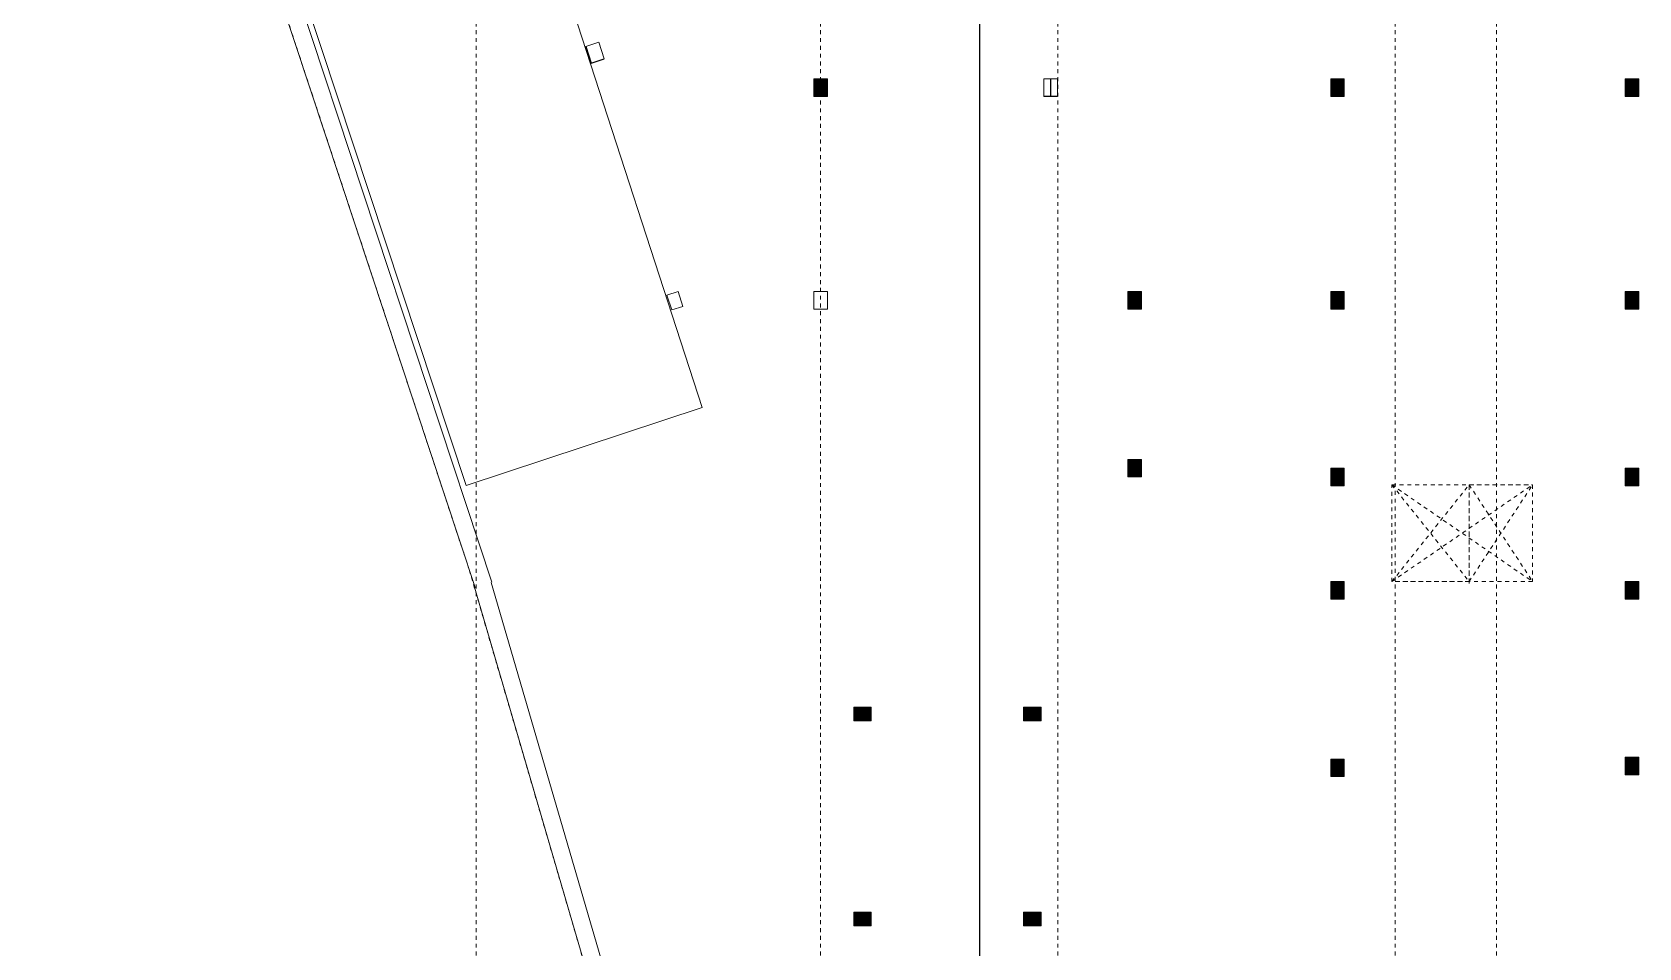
# Model space of a CAD drawing. Header units: millimetres. Extents: x -65 to 53, y -59 to 44.
# Drawn here: x -58.7 to -17.51, y -7.58 to 15.87 of the extents above; entities that cross this region are included whole.
import ezdxf

# ---------------------------------------------------------------- set-up
doc = ezdxf.new("R2010")
doc.units = ezdxf.units.MM
doc.linetypes.add('Trazo general', pattern=[0.001875, 0.00125, -0.000625])
for name, color, linetype, lineweight in [('00-AUX-1', 7, 'Trazo general', 5), ('00-AUX-2', 7, 'Continuous', 5), ('1-AR-ESCALERA', 7, 'Continuous', 5), ('1-AR-PILARES', 7, 'Continuous', 5)]:
    doc.layers.add(name, color=color, linetype=linetype, lineweight=lineweight)
for name, color, linetype, lineweight, true_color in [('00-AUX-3', 7, 'Continuous', 25, 0xff8000), ('00-AUX-5', 5, 'Trazo general', 5, 0x0000ff), ('1-AR-PILARES-1', 7, 'Continuous', 5, 0xc0c0c0), ('REJILLA-2', 7, 'Trazo general', 5, 0x008080)]:
    doc.layers.add(name, color=color, linetype=linetype, lineweight=lineweight, true_color=true_color)
doc.layers.add('EJES DE REPLANTEO', color=30, linetype='Continuous')

# ---------------------------------------------------------------- blocks, each defined once
blk = doc.blocks.new('zw$7473')
at = {"layer": 'EJES DE REPLANTEO'}
blk.add_line((-53.898, -79.782), (-53.898, 15.611), dxfattribs=at)

msp = doc.modelspace()

# ---------------------------------------------------------------- hatches: boundary and pattern name
at = {"layer": '1-AR-PILARES-1'}
for points in [[(-38.665, 14.228), (-38.315, 14.228), (-38.315, 14.678), (-38.665, 14.678)], [(-25.415, 14.228), (-25.065, 14.228), (-25.065, 14.678), (-25.415, 14.678)], [(-17.865, 14.228), (-17.515, 14.228), (-17.515, 14.678), (-17.865, 14.678)], [(-30.265, 8.778), (-30.265, 9.228), (-30.615, 9.228), (-30.615, 8.778)], [(-25.065, 8.778), (-25.065, 9.228), (-25.415, 9.228), (-25.415, 8.778)], [(-17.515, 8.778), (-17.515, 9.228), (-17.865, 9.228), (-17.865, 8.778)], [(-30.265, 4.478), (-30.265, 4.928), (-30.615, 4.928), (-30.615, 4.478)], [(-25.415, 4.253), (-25.065, 4.253), (-25.065, 4.703), (-25.415, 4.703)], [(-17.865, 4.253), (-17.515, 4.253), (-17.515, 4.703), (-17.865, 4.703)], [(-25.415, 1.348), (-25.065, 1.348), (-25.065, 1.798), (-25.415, 1.798)], [(-17.865, 1.348), (-17.515, 1.348), (-17.515, 1.798), (-17.865, 1.798)], [(-37.19, -1.772), (-37.19, -1.422), (-37.64, -1.422), (-37.64, -1.772)], [(-32.84, -1.772), (-32.84, -1.422), (-33.29, -1.422), (-33.29, -1.772)], [(-25.415, -3.197), (-25.065, -3.197), (-25.065, -2.747), (-25.415, -2.747)], [(-17.865, -3.152), (-17.515, -3.152), (-17.515, -2.702), (-17.865, -2.702)], [(-37.19, -7.017), (-37.19, -6.667), (-37.64, -6.667), (-37.64, -7.017)], [(-32.84, -7.017), (-32.84, -6.667), (-33.29, -6.667), (-33.29, -7.017)]]:
    msp.add_hatch(color=256, dxfattribs=at).paths.add_polyline_path(points)

# ---------------------------------------------------------------- linework, layer by layer
at = {"layer": '00-AUX-1'}
for p, q in [((-23.848, 1.798), (-23.848, 4.278)), ((-23.848, 4.278), (-20.24, 4.278)), ((-23.848, 4.278), (-20.24, 1.798)), ((-23.848, 1.798), (-20.24, 4.278)), ((-23.848, 1.798), (-23.848, 4.278)), ((-23.848, 4.278), (-21.865, 4.278)), ((-23.848, 1.798), (-21.865, 4.278)), ((-23.848, 4.278), (-21.865, 1.798)), ((-21.865, 1.748), (-21.865, 4.328)), ((-21.865, 4.278), (-20.24, 4.278)), ((-21.865, 4.278), (-20.24, 1.798)), ((-21.865, 1.798), (-20.24, 4.278)), ((-21.865, 4.278), (-21.865, 1.798)), ((-20.24, 4.278), (-20.24, 1.798)), ((-20.24, 4.278), (-20.24, 1.798)), ((-20.24, 1.798), (-23.848, 1.798)), ((-21.865, 1.798), (-23.848, 1.798)), ((-20.24, 1.798), (-21.865, 1.798))]:
    msp.add_line(p, q, dxfattribs=at)
at = {"layer": '00-AUX-2'}
for p, q in [((-58.701, 35.978), (-47.345, 1.643)), ((-58.079, 35.528), (-46.918, 1.784)), ((-47.365, 1.652), (-32.938, -47.679)), ((-46.934, 1.778), (-32.509, -47.543))]:
    msp.add_line(p, q, dxfattribs=at)
at = {"layer": '00-AUX-3'}
for p, q in [((-44.509, 15.509), (-44.37, 15.081)), ((-44.37, 15.081), (-44.037, 15.189)), ((-38.49, 14.228), (-38.49, 14.678)), ((-32.59, 14.228), (-32.59, 14.678)), ((-25.24, 14.228), (-25.24, 14.678)), ((-17.69, 14.228), (-17.69, 14.678)), ((-38.315, 14.228), (-38.665, 14.228)), ((-32.415, 14.228), (-32.765, 14.228)), ((-25.065, 14.228), (-25.415, 14.228)), ((-17.515, 14.228), (-17.865, 14.228)), ((-30.615, 9.228), (-30.265, 9.228)), ((-30.44, 9.228), (-30.44, 8.778)), ((-25.415, 9.228), (-25.065, 9.228)), ((-25.24, 9.228), (-25.24, 8.778)), ((-17.865, 9.228), (-17.515, 9.228)), ((-17.69, 9.228), (-17.69, 8.778))]:
    msp.add_line(p, q, dxfattribs=at)
at = {"layer": '00-AUX-5'}
for p, q in [((-58.701, 35.978), (-47.498, 2.105)), ((-47.498, 2.105), (-32.938, -47.679))]:
    msp.add_line(p, q, dxfattribs=at)
at = {"layer": '1-AR-ESCALERA'}
for p, q in [((-47.579, 4.259), (-55.875, 29.343)), ((-41.53, 6.26), (-45.509, 18.505)), ((-41.53, 6.26), (-47.579, 4.259))]:
    msp.add_line(p, q, dxfattribs=at)
at = {"layer": '1-AR-PILARES'}
for p, q in [((-44.509, 15.509), (-44.176, 15.617)), ((-44.37, 15.081), (-44.509, 15.509)), ((-44.037, 15.189), (-44.176, 15.617)), ((-44.37, 15.081), (-44.037, 15.189)), ((-38.665, 14.678), (-38.665, 14.228)), ((-38.315, 14.678), (-38.665, 14.678)), ((-38.315, 14.228), (-38.315, 14.678)), ((-32.765, 14.228), (-32.765, 14.678)), ((-32.765, 14.678), (-32.415, 14.678)), ((-32.415, 14.678), (-32.415, 14.228)), ((-25.415, 14.678), (-25.415, 14.228)), ((-25.065, 14.678), (-25.415, 14.678)), ((-25.065, 14.228), (-25.065, 14.678)), ((-17.865, 14.678), (-17.865, 14.228)), ((-17.515, 14.678), (-17.865, 14.678)), ((-17.515, 14.228), (-17.515, 14.678)), ((-38.665, 14.228), (-38.315, 14.228)), ((-32.415, 14.228), (-32.765, 14.228)), ((-25.415, 14.228), (-25.065, 14.228)), ((-17.865, 14.228), (-17.515, 14.228)), ((-42.428, 9.135), (-42.143, 9.228)), ((-42.305, 8.755), (-42.428, 9.135)), ((-42.019, 8.848), (-42.143, 9.228)), ((-38.665, 8.778), (-38.665, 9.228)), ((-38.665, 9.228), (-38.315, 9.228)), ((-38.315, 9.228), (-38.315, 8.778)), ((-30.615, 9.228), (-30.615, 8.778)), ((-30.265, 9.228), (-30.615, 9.228)), ((-30.265, 8.778), (-30.265, 9.228)), ((-25.415, 9.228), (-25.415, 8.778)), ((-25.065, 9.228), (-25.415, 9.228)), ((-25.065, 8.778), (-25.065, 9.228)), ((-17.865, 9.228), (-17.865, 8.778)), ((-17.515, 9.228), (-17.865, 9.228)), ((-17.515, 8.778), (-17.515, 9.228)), ((-42.305, 8.755), (-42.019, 8.848)), ((-38.315, 8.778), (-38.665, 8.778)), ((-30.615, 8.778), (-30.265, 8.778)), ((-25.415, 8.778), (-25.065, 8.778)), ((-17.865, 8.778), (-17.515, 8.778)), ((-30.615, 4.928), (-30.615, 4.478)), ((-30.265, 4.928), (-30.615, 4.928)), ((-30.265, 4.478), (-30.265, 4.928)), ((-25.065, 4.703), (-25.415, 4.703)), ((-25.415, 4.703), (-25.415, 4.253)), ((-25.065, 4.253), (-25.065, 4.703)), ((-17.865, 4.703), (-17.865, 4.253)), ((-17.515, 4.703), (-17.865, 4.703)), ((-17.515, 4.253), (-17.515, 4.703)), ((-30.615, 4.478), (-30.265, 4.478)), ((-25.415, 4.253), (-25.065, 4.253)), ((-17.865, 4.253), (-17.515, 4.253)), ((-25.415, 1.798), (-25.415, 1.348)), ((-25.065, 1.798), (-25.415, 1.798)), ((-25.065, 1.348), (-25.065, 1.798)), ((-17.865, 1.798), (-17.865, 1.348)), ((-17.515, 1.798), (-17.865, 1.798)), ((-17.515, 1.348), (-17.515, 1.798)), ((-25.415, 1.348), (-25.065, 1.348)), ((-17.865, 1.348), (-17.515, 1.348)), ((-37.19, -1.422), (-37.64, -1.422)), ((-37.64, -1.422), (-37.64, -1.772)), ((-37.19, -1.772), (-37.19, -1.422)), ((-32.84, -1.422), (-33.29, -1.422)), ((-33.29, -1.422), (-33.29, -1.772)), ((-32.84, -1.772), (-32.84, -1.422)), ((-37.64, -1.772), (-37.19, -1.772)), ((-33.29, -1.772), (-32.84, -1.772)), ((-25.415, -2.747), (-25.415, -3.197)), ((-25.065, -2.747), (-25.415, -2.747)), ((-25.065, -3.197), (-25.065, -2.747)), ((-17.515, -2.702), (-17.865, -2.702)), ((-17.865, -2.702), (-17.865, -3.152)), ((-17.515, -3.152), (-17.515, -2.702)), ((-25.415, -3.197), (-25.065, -3.197)), ((-17.865, -3.152), (-17.515, -3.152)), ((-37.19, -6.667), (-37.64, -6.667)), ((-37.64, -6.667), (-37.64, -7.017)), ((-37.19, -7.017), (-37.19, -6.667)), ((-32.84, -6.667), (-33.29, -6.667)), ((-33.29, -6.667), (-33.29, -7.017)), ((-32.84, -7.017), (-32.84, -6.667)), ((-37.64, -7.017), (-37.19, -7.017)), ((-33.29, -7.017), (-32.84, -7.017))]:
    msp.add_line(p, q, dxfattribs=at)
at = {"layer": 'REJILLA-2'}
for p, q in [((-47.32, -55.779), (-47.32, 40.6)), ((-38.49, -55.779), (-38.49, 40.6)), ((-32.41, -55.779), (-32.41, 40.6)), ((-23.76, -55.779), (-23.76, 40.6)), ((-21.16, -55.779), (-21.16, 40.6))]:
    msp.add_line(p, q, dxfattribs=at)

# ---------------------------------------------------------------- block references
msp.add_blockref('zw$7473', (19.49, 24.828))

doc.saveas('drawing.dxf')
